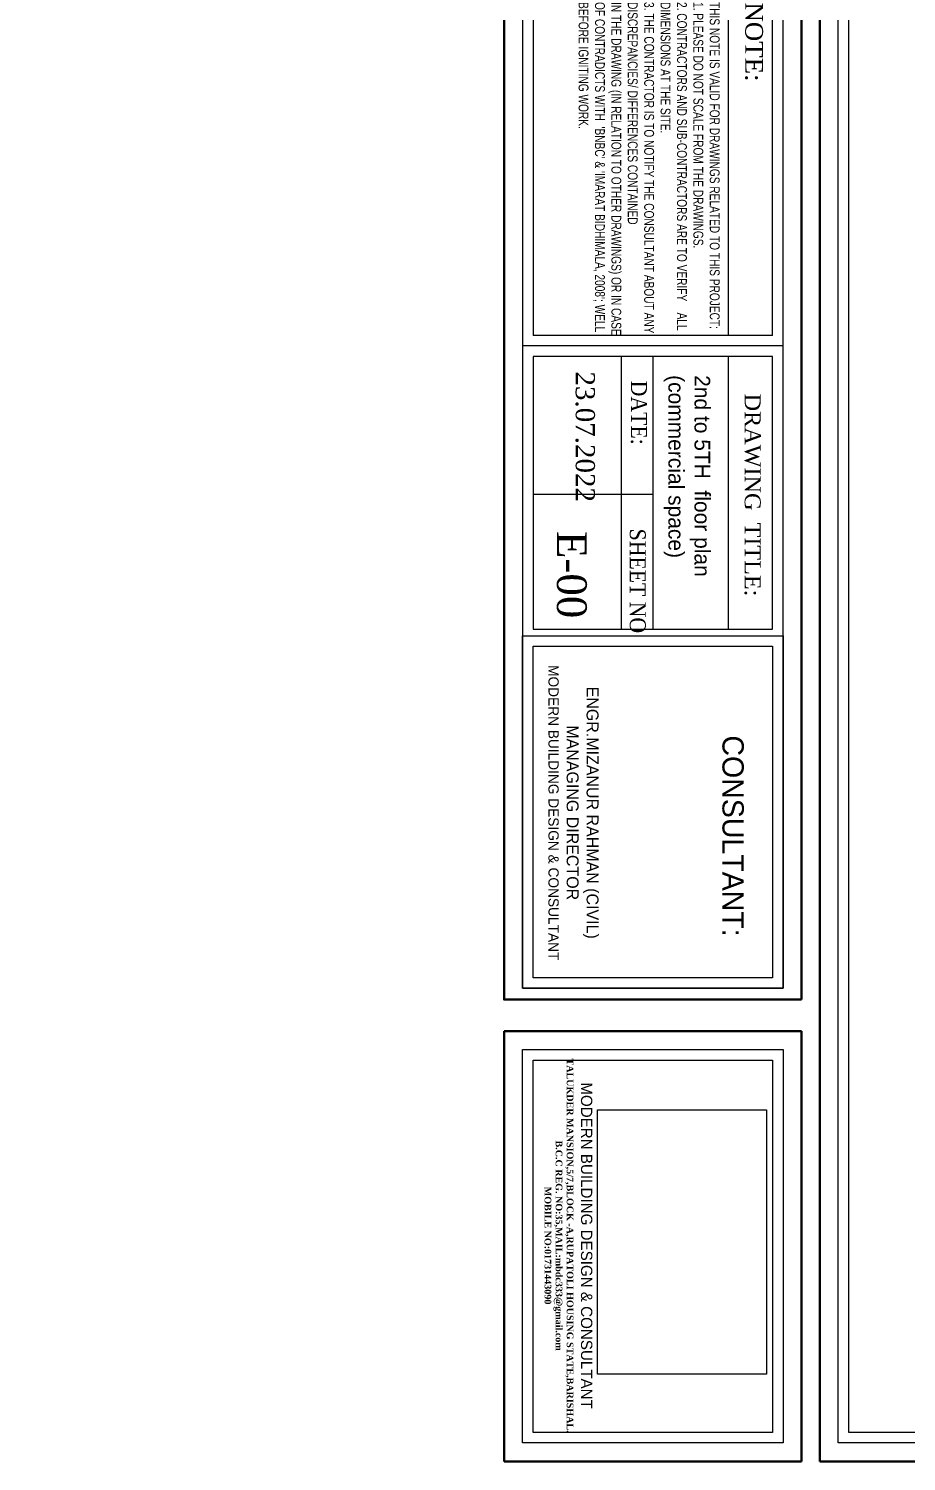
# Model space of a CAD drawing. Header units: inches. Extents: x 109699 to 44449955, y -10987 to 15824140.
# Drawn here: x 195485 to 195979, y -4569 to -3764 of the extents above; entities that cross this region are included whole.
import ezdxf

# ---------------------------------------------------------------- set-up
doc = ezdxf.new("R2010")
doc.units = ezdxf.units.IN
doc.header["$LTSCALE"] = 5
doc.header["$MEASUREMENT"] = 0
for name, color, linetype, lineweight in [('@NORMAL', 7, 'Continuous', 5), ('leter', 140, 'Continuous', 13), ('Text', 7, 'Continuous', 0), ('WALL-1', 8, 'Continuous', 9)]:
    doc.layers.add(name, color=color, linetype=linetype, lineweight=lineweight)
doc.styles.add('box text', font='arial.ttf')
doc.styles.get("Standard").update_dxf_attribs({"font": 'times.ttf'})
picture_1 = doc.add_image_def('image1.png', size_in_pixel=(745, 477))

# ---------------------------------------------------------------- blocks, each defined once
blk = doc.blocks.new('zxczxczxcz')
at = {"layer": '@NORMAL'}
for points in [[(177327.5, -15450.1), (175295.2, -15450.1), (175295.2, -14276.8), (177327.5, -14276.8)], [(177319.9, -15442.5), (175302.8, -15442.5), (175302.8, -14284.5), (177319.9, -14284.5)]]:
    blk.add_lwpolyline(points, close=True, dxfattribs=at)
at = {"layer": 'Text', "lineweight": 30}
for p, q in [((177028.8, -15692.6), (177028.8, -15476.8)), ((177340.9, -15476.8), (177028.8, -15476.8)), ((177340.9, -15476.8), (177340.9, -15692.6)), ((177340.9, -15692.6), (177028.8, -15692.6))]:
    blk.add_line(p, q, dxfattribs=at)
at = {"layer": 'Text'}
for p, q in [((177340.9, -15692.6), (177340.9, -15476.8)), ((177340.9, -15692.6), (177340.9, -15476.8)), ((176531.8, -15490.2), (176531.8, -15679.2)), ((176742, -15490.2), (176997.7, -15490.2)), ((176742, -15679.2), (176742, -15490.2)), ((176997.7, -15490.2), (176997.7, -15679.2)), ((177042.2, -15490.2), (177327.5, -15490.2)), ((177042.2, -15679.2), (177042.2, -15490.2)), ((177327.5, -15490.2), (177327.5, -15679.2)), ((176524.2, -15497.8), (176524.2, -15671.6)), ((176539.5, -15497.8), (176539.5, -15671.6)), ((176749.6, -15497.8), (176990.1, -15497.8)), ((176749.6, -15671.6), (176749.6, -15497.8)), ((176990.1, -15497.8), (176990.1, -15671.6)), ((177049.8, -15497.8), (177319.9, -15497.8)), ((177049.8, -15671.6), (177049.8, -15497.8)), ((177319.9, -15497.8), (177319.9, -15671.6)), ((176277.8, -15529.9), (176524.2, -15529.9)), ((176539.5, -15529.9), (176737.2, -15529.9)), ((176539.5, -15584.7), (176737.2, -15584.7)), ((176639.5, -15584.7), (176639.5, -15671.6)), ((176539.5, -15607.6), (176737.2, -15607.6)), ((176990.1, -15671.6), (176749.6, -15671.6)), ((177319.9, -15671.6), (177049.8, -15671.6)), ((176997.7, -15679.2), (176742, -15679.2)), ((177327.5, -15679.2), (177042.2, -15679.2))]:
    blk.add_line(p, q, dxfattribs=at)
at = {"layer": 'Text', "lineweight": 30}
blk.add_lwpolyline([(177005.9, -15476.8), (175281.8, -15476.8), (175281.8, -15692.6), (177005.9, -15692.6)], close=True, dxfattribs=at)
at = {"layer": 'Text'}
blk.add_lwpolyline([(176997.7, -15490.2), (175295.2, -15490.2), (175295.2, -15679.2), (176997.7, -15679.2)], close=True, dxfattribs=at)
for points in [[(176524.2, -15497.8), (176016.1, -15497.8)], [(176539.5, -15671.6), (176737.2, -15671.6), (176737.2, -15497.8), (176539.5, -15497.8)], [(176016.1, -15671.6), (176524.2, -15671.6)]]:
    blk.add_lwpolyline(points, dxfattribs=at)
at = {"layer": 'WALL-1', "lineweight": 30}
blk.add_line((177340.9, -14263.5), (177340.9, -15463.5), dxfattribs=at)
blk.add_lwpolyline([(177340.9, -15463.5), (175281.8, -15463.5), (175281.8, -14263.5), (177340.9, -14263.5)], close=True, dxfattribs=at)
at = {"layer": 'leter', "insert": (177184.4, -15628.6), "char_height": 3.9766, "width": 400.68, "attachment_point": 2}
blk.add_mtext('{\\fFranklin Gothic Medium|b0|i0|c0|p34;\\H2.066x;\\C5;MODERN BUILDING DESIGN & CONSULTANT\\H1.2x; \\C256; \\P\\fTimes New Roman|b1|i0|c0|p18;\\H0.4899x;\\C7;TALUKDER MANSION,5/7,BLOCK -A,RUPATOLI HOUSING STATE,BARISHAL.\\PB.C.C REG. NO:35,MAIL:mbdc333@gmail.com\\PMOBILE NO:01731443090\\P\\fFranklin Gothic Medium|b0|i0|c0|p34;\\H0.8231x;\\C256;                             }', dxfattribs=at)
at = {"layer": 'Text'}
for s, insert, char_height, width, attachment_point in [('{\\C1;NOTE:}', (176282.6, -15504.7, 29.8), 12.899, 235.441, 1), ('{\\C1;DRAWING  TITLE:}', (176566.4, -15506.4, -14.9), 11.609, 235.441, 1), ('{\\fFranklin Gothic Medium|b0|i0|c0|p34;\\C1;CONSULTANT:}', (176814.3, -15518.7, 279.5), 15.479, 414.227, 1), ('\\pi-34.83833,l34.83833,t34.83833;{\\W0.9;\\C1;DATE:}', (176557, -15588.9, -14.9), 11.609, 235.441, 1), ('\\pi-34.83833,l34.83833,t34.83833;{\\W0.9;\\C1;SHEET NO}', (176664.3, -15589.8, -14.9), 11.609, 235.441, 1), ('\\pi-191.13542,l191.13542,t191.13542;23.07.2022', (176550.3, -15626.7, -14.9), 13.931, 375.033, 1), ('{\\fFranklin Gothic Medium|b0|i0|c0|p34;\\C0;ENGR.MIZANUR RAHMAN (CIVIL)\\PMANAGING DIRECTOR\\P\\H0.8571x;MODERN BUILDING DESIGN & CONSULTANT}', (176870.4, -15624.1, -11.9), 8.668, 331.382, 2)]:
    blk.add_mtext(s, dxfattribs=dict(at, insert=insert, char_height=char_height, width=width, attachment_point=attachment_point))
at = {"layer": 'Text', "insert": (176282.3, -15536.2, -14.9), "char_height": 7.1387, "width": 248.98, "attachment_point": 1, "style": 'box text'}
blk.add_mtext("{\\fArial Narrow|b0|i0|c0|p34;\\W0.9;THIS NOTE IS VALID FOR DRAWINGS RELATED TO THIS PROJECT:\\P1. PLEASE DO NOT SCALE FROM THE DRAWINGS.\\P2. CONTRACTORS AND SUB-CONTRACTORS ARE TO VERIFY    ALL DIMENSIONS AT THE SITE.\\P3. THE CONTRACTOR IS TO NOTIFY THE CONSULTANT ABOUT ANY DISCREPANCIES/ DIFFERENCES CONTAINED\\PIN THE DRAWING (IN RELATION TO OTHER DRAWINGS) OR IN CASE OF CONTRADICTS WITH  'BNBC' & 'IMARAT BIDHIMALA, 2008'; WELL BEFORE IGNITING WORK.}", dxfattribs=at)
at = {"layer": '@NORMAL', "color": 0}
image = blk.add_image(picture_1, insert=(177085.8, -15624.9), size_in_units=(191.9, 122.8), rotation=0, dxfattribs=dict(at, brightness=35, contrast=59))
image.dxf.flags = 7

msp = doc.modelspace()

# ---------------------------------------------------------------- block references
at = {"layer": 'WALL-1', "linetype": 'Continuous', "xscale": 0.7745455872000001, "yscale": 0.7745455872000001, "zscale": 0.7745455872000001, "rotation": 270}
msp.add_blockref('zxczxczxcz', (207907.13, 132789.8), dxfattribs=at)

# ---------------------------------------------------------------- texts
at = {"layer": 'Text', "attachment_point": 1, "rotation": 270}
for s, insert, char_height, width in [('{\\fCentury Gothic|b0|i0|c0|p34;2nd to 5TH  floor plan \\P(\\C0;commercial space\\C256;)}', (195868.32, -3958.52, -11.76), 8.8084, 237.1266), ('\\pi-160.31947,l160.31947,t160.31947;E-00', (195798.93, -4046.11, -8.91), 16.6919, 50.0235)]:
    msp.add_mtext(s, dxfattribs=dict(at, insert=insert, char_height=char_height, width=width))

doc.saveas('drawing.dxf')
